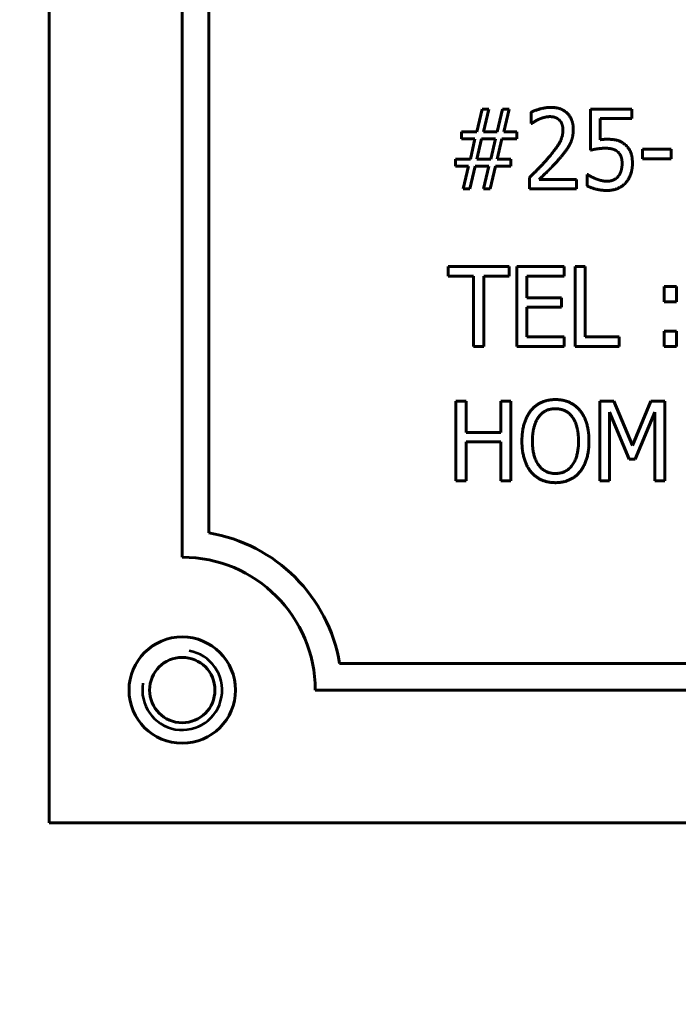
# Model space of a CAD drawing. Header units: millimetres. Extents: x 0 to 4756, y 0 to 3364.
# Drawn here: x 1084.65 to 1109.42, y 832.18 to 869.05 of the extents above; entities that cross this region are included whole.
import ezdxf

# ---------------------------------------------------------------- set-up
doc = ezdxf.new("R2010")
doc.units = ezdxf.units.MM
doc.header["$LTSCALE"] = 4
for name, color, linetype, lineweight in [('가시적인 것(ISO)', 3, 'Continuous', 40), ('가시적인 좁은 것(ISO)', 3, 'Continuous', 35), ('치수(ISO)', 2, 'Continuous', 25)]:
    doc.layers.add(name, color=color, linetype=linetype, lineweight=lineweight)
doc.styles.add('치수 텍스트_PSTEK_POSCO', font='isocp.shx')
doc.dimstyles.new('치수_PSTEK_POSCO', dxfattribs={"dimscale": 4, "dimtxt": 5, "dimasz": 2.5, "dimexe": 2, "dimexo": 2.5, "dimgap": 1, "dimtad": 1, "dimrnd": 1e-08, "dimdsep": 46, "dimtxsty": '치수 텍스트_PSTEK_POSCO', "dimcen": 0.09, "dimdle": 10, "dimclrd": 7, "dimclre": 7, "dimclrt": 2, "dimadec": 1, "dimazin": 2, "dimtfac": 1, "dimtmove": 0, "dimatfit": 3, "dimfxl": 0, "dimtolj": 1, "dimlwd": -1, "dimlwe": -1, "dimarcsym": 0})

# ---------------------------------------------------------------- blocks, each defined once
blk = doc.blocks.new('*D24')
at = {"layer": 'Defpoints', "color": 0}
for p in [(2145.269, 987.571), (768.269, 528.821), (2145.269, 290.288)]:
    blk.add_point(p, dxfattribs=at)
at = {"layer": '치수(ISO)', "color": 7}
for p, q in [((2145.269, 977.571), (2145.269, 282.288)), ((768.269, 518.821), (768.269, 282.288)), ((778.269, 290.288), (2135.269, 290.288))]:
    blk.add_line(p, q, dxfattribs=at)
for points in [[(778.269, 291.954), (778.269, 288.621), (768.269, 290.288)], [(2135.269, 291.954), (2135.269, 288.621), (2145.269, 290.288)]]:
    blk.add_solid(points, dxfattribs=at)
at = {"layer": '치수(ISO)', "color": 2, "insert": (1433.769, 304.288), "char_height": 20, "attachment_point": 4, "style": '치수 텍스트_PSTEK_POSCO'}
blk.add_mtext('\\A1;1377', dxfattribs=at)

msp = doc.modelspace()

# ---------------------------------------------------------------- linework, layer by layer
at = {"layer": '가시적인 것(ISO)'}
for p, q in [((1085.7692, 838.8208), (1085.7692, 958.8208)), ((1090.7692, 948.8208), (1090.7692, 848.8208)), ((1091.7692, 849.7369), (1091.7692, 947.9047)), ((1101.8437, 864.8285), (1102.0431, 865.6794)), ((1102.0431, 865.6794), (1102.2911, 865.6794)), ((1102.2911, 865.6794), (1102.0893, 864.8285)), ((1102.6096, 864.8285), (1102.8089, 865.6794)), ((1102.8089, 865.6794), (1103.0569, 865.6794)), ((1103.0569, 865.6794), (1102.8575, 864.8285)), ((1103.8883, 865.1348), (1103.8883, 865.5627)), ((1106.1152, 864.1332), (1106.1152, 865.6794)), ((1106.1152, 865.6794), (1107.6784, 865.6794)), ((1107.6784, 865.6794), (1107.6784, 865.3269)), ((1107.6784, 865.3269), (1106.4823, 865.3269)), ((1106.4823, 865.3269), (1106.4823, 864.5271)), ((1101.2651, 864.5562), (1101.2651, 864.8285)), ((1101.2651, 864.8285), (1101.8437, 864.8285)), ((1102.0893, 864.8285), (1102.6096, 864.8285)), ((1102.8575, 864.8285), (1103.3486, 864.8285)), ((1103.3486, 864.8285), (1103.3486, 864.5562)), ((1103.9102, 865.1348), (1103.8883, 865.1348)), ((1101.7757, 864.5562), (1101.2651, 864.5562)), ((1101.6006, 863.8002), (1101.7757, 864.5562)), ((1102.0212, 864.5611), (1101.8413, 863.7953)), ((1102.5488, 864.5611), (1102.0212, 864.5611)), ((1102.3689, 863.7953), (1102.5488, 864.5611)), ((1102.7895, 864.5562), (1102.6144, 863.8002)), ((1103.3486, 864.5562), (1102.7895, 864.5562)), ((1108.0723, 863.8099), (1108.0723, 864.1745)), ((1108.0723, 864.1745), (1109.1517, 864.1745)), ((1109.1517, 864.1745), (1109.1517, 863.8099)), ((1101.0415, 863.5279), (1101.0415, 863.8002)), ((1101.0415, 863.8002), (1101.6006, 863.8002)), ((1101.8413, 863.7953), (1102.3689, 863.7953)), ((1102.6144, 863.8002), (1103.1249, 863.8002)), ((1103.1249, 863.8002), (1103.1249, 863.5279)), ((1109.1517, 863.8099), (1108.0723, 863.8099)), ((1101.5326, 863.5279), (1101.0415, 863.5279)), ((1101.3332, 862.6794), (1101.5326, 863.5279)), ((1101.7805, 863.5279), (1101.5812, 862.6794)), ((1102.3008, 863.5279), (1101.7805, 863.5279)), ((1102.099, 862.6794), (1102.3008, 863.5279)), ((1102.5463, 863.5279), (1102.347, 862.6794)), ((1103.1249, 863.5279), (1102.5463, 863.5279)), ((1103.83, 862.6794), (1103.83, 863.1049)), ((1104.1873, 863.0271), (1105.5901, 863.0271)), ((1105.5901, 863.0271), (1105.5901, 862.6794)), ((1105.9985, 862.7864), (1105.9985, 863.2118)), ((1105.9985, 863.2118), (1106.0253, 863.2118)), ((1101.5812, 862.6794), (1101.3332, 862.6794)), ((1102.347, 862.6794), (1102.099, 862.6794)), ((1105.5901, 862.6794), (1103.83, 862.6794)), ((1100.7668, 859.3978), (1100.7668, 859.7527)), ((1100.7668, 859.7527), (1103.0617, 859.7527)), ((1103.0617, 859.7527), (1103.0617, 859.3978)), ((1103.3462, 856.7527), (1103.3462, 859.7527)), ((1103.3462, 859.7527), (1105.1282, 859.7527)), ((1105.1282, 859.7527), (1105.1282, 859.3978)), ((1105.5439, 856.7527), (1105.5439, 859.7527)), ((1105.5439, 859.7527), (1105.9232, 859.7527)), ((1105.9232, 859.7527), (1105.9232, 857.1077)), ((1101.7246, 859.3978), (1100.7668, 859.3978)), ((1101.7246, 856.7527), (1101.7246, 859.3978)), ((1102.1039, 859.3978), (1102.1039, 856.7527)), ((1103.0617, 859.3978), (1102.1039, 859.3978)), ((1105.1282, 859.3978), (1103.7254, 859.3978)), ((1103.7254, 859.3978), (1103.7254, 858.5761)), ((1108.894, 858.4302), (1108.894, 859.004)), ((1108.894, 859.004), (1109.351, 859.004)), ((1109.351, 859.004), (1109.351, 858.4302)), ((1103.7254, 858.5761), (1105.0334, 858.5761)), ((1105.0334, 858.5761), (1105.0334, 858.2211)), ((1105.0334, 858.2211), (1103.7254, 858.2211)), ((1103.7254, 858.2211), (1103.7254, 857.1077)), ((1109.351, 858.4302), (1108.894, 858.4302)), ((1103.7254, 857.1077), (1105.1282, 857.1077)), ((1105.1282, 857.1077), (1105.1282, 856.7527)), ((1105.9232, 857.1077), (1107.1946, 857.1077)), ((1107.1946, 857.1077), (1107.1946, 856.7527)), ((1108.894, 856.7527), (1108.894, 857.3265)), ((1108.894, 857.3265), (1109.351, 857.3265)), ((1109.351, 857.3265), (1109.351, 856.7527)), ((1102.1039, 856.7527), (1101.7246, 856.7527)), ((1105.1282, 856.7527), (1103.3462, 856.7527)), ((1107.1946, 856.7527), (1105.5439, 856.7527)), ((1109.351, 856.7527), (1108.894, 856.7527)), ((1101.0585, 851.6871), (1101.0585, 854.6871)), ((1101.0585, 854.6871), (1101.4378, 854.6871)), ((1101.4378, 854.6871), (1101.4378, 853.5104)), ((1102.7481, 853.5104), (1102.7481, 854.6871)), ((1102.7481, 854.6871), (1103.1274, 854.6871)), ((1103.1274, 854.6871), (1103.1274, 851.6871)), ((1106.475, 851.6871), (1106.475, 854.6871)), ((1106.475, 854.6871), (1106.9929, 854.6871)), ((1106.9929, 854.6871), (1107.7027, 853.0169)), ((1107.7027, 853.0169), (1108.3883, 854.6871)), ((1108.3883, 854.6871), (1108.9159, 854.6871)), ((1108.9159, 854.6871), (1108.9159, 851.6871)), ((1107.5666, 852.5137), (1106.83, 854.2714)), ((1106.83, 854.2714), (1106.83, 851.6871)), ((1108.5366, 854.2714), (1107.7951, 852.5137)), ((1108.5366, 851.6871), (1108.5366, 854.2714)), ((1101.4378, 853.5104), (1102.7481, 853.5104)), ((1102.7481, 853.1555), (1101.4378, 853.1555)), ((1101.4378, 853.1555), (1101.4378, 851.6871)), ((1102.7481, 851.6871), (1102.7481, 853.1555)), ((1107.7951, 852.5137), (1107.5666, 852.5137)), ((1101.4378, 851.6871), (1101.0585, 851.6871)), ((1103.1274, 851.6871), (1102.7481, 851.6871)), ((1106.83, 851.6871), (1106.475, 851.6871)), ((1108.9159, 851.6871), (1108.5366, 851.6871)), ((1234.8531, 844.8208), (1096.6853, 844.8208)), ((1095.7692, 843.8208), (1235.7692, 843.8208)), ((1245.7692, 838.8208), (1085.7692, 838.8208))]:
    msp.add_line(p, q, dxfattribs=at)
for radius in [2, 1.2295]:
    msp.add_circle((1090.7692, 843.8208), radius, dxfattribs=at)
for radius, start, end in [(6, 9.59407, 80.40593), (5, 0, 90)]:
    msp.add_arc((1090.7692, 843.8208), radius, start, end, dxfattribs=at)
for points in [[(1103.8883, 865.5627), (1104.0074, 865.6235), (1104.4305, 865.7426), (1104.6201, 865.7426)], [(1104.6201, 865.7426), (1105.0188, 865.7426), (1105.471, 865.2977), (1105.471, 864.9185)], [(1104.1849, 865.3002), (1104.1047, 865.2661), (1103.9564, 865.1689), (1103.9102, 865.1348)], [(1104.5933, 865.395), (1104.4912, 865.395), (1104.2822, 865.3415), (1104.1849, 865.3002)], [(1104.941, 865.2734), (1104.8754, 865.3342), (1104.6979, 865.395), (1104.5933, 865.395)], [(1105.082, 864.8966), (1105.082, 865.023), (1105.0066, 865.2126), (1104.941, 865.2734)], [(1104.518, 863.8269), (1104.8437, 864.2037), (1105.082, 864.6559), (1105.082, 864.8966)], [(1105.471, 864.9185), (1105.471, 864.741), (1105.3932, 864.4444), (1105.3227, 864.318)], [(1106.4823, 864.5271), (1106.5504, 864.5368), (1106.6865, 864.5441), (1106.74, 864.5441)], [(1106.74, 864.5441), (1106.9588, 864.5441), (1107.2627, 864.4687), (1107.4013, 864.3569)], [(1105.3227, 864.318), (1105.2522, 864.1867), (1105.0528, 863.929), (1104.9434, 863.805)], [(1106.6768, 864.2062), (1106.5237, 864.2062), (1106.21, 864.1551), (1106.1152, 864.1332)], [(1107.146, 864.0676), (1107.0634, 864.1429), (1106.8251, 864.2062), (1106.6768, 864.2062)], [(1107.3065, 863.6348), (1107.3065, 863.7953), (1107.2238, 863.9995), (1107.146, 864.0676)], [(1107.4013, 864.3569), (1107.5447, 864.245), (1107.6955, 863.9047), (1107.6955, 863.6324)], [(1103.83, 863.1049), (1104.0196, 863.2921), (1104.3575, 863.6397), (1104.518, 863.8269)], [(1104.9434, 863.805), (1104.7635, 863.5984), (1104.3211, 863.1559), (1104.1873, 863.0271)], [(1107.1606, 863.1462), (1107.2311, 863.2361), (1107.3065, 863.4744), (1107.3065, 863.6348)], [(1107.6955, 863.6324), (1107.6955, 863.416), (1107.5642, 863.0465), (1107.445, 862.9104)], [(1106.0253, 863.2118), (1106.069, 863.1778), (1106.2343, 863.0903), (1106.334, 863.0514)], [(1106.334, 863.0514), (1106.4459, 863.01), (1106.6331, 862.9638), (1106.7497, 862.9638)], [(1106.7497, 862.9638), (1106.864, 862.9638), (1107.0828, 863.0514), (1107.1606, 863.1462)], [(1106.7449, 862.6162), (1106.5407, 862.6162), (1106.1444, 862.711), (1105.9985, 862.7864)], [(1107.445, 862.9104), (1107.3235, 862.7742), (1106.9661, 862.6162), (1106.7449, 862.6162)], [(1103.8835, 854.3443), (1104.0488, 854.5437), (1104.5131, 854.7503), (1104.8, 854.7503)], [(1104.8, 854.7503), (1105.0917, 854.7503), (1105.5585, 854.5364), (1105.719, 854.3443)], [(1103.5407, 853.1871), (1103.5407, 853.5639), (1103.7181, 854.1377), (1103.8835, 854.3443)], [(1104.8024, 854.4051), (1104.5958, 854.4051), (1104.287, 854.2544), (1104.1679, 854.0939)], [(1105.4345, 854.0939), (1105.3202, 854.2495), (1105.0018, 854.4051), (1104.8024, 854.4051)], [(1105.719, 854.3443), (1105.8818, 854.145), (1106.0617, 853.5615), (1106.0617, 853.1871)], [(1104.1679, 854.0939), (1104.0561, 853.9408), (1103.9345, 853.4788), (1103.9345, 853.1871)], [(1105.6679, 853.1871), (1105.6679, 853.4837), (1105.5463, 853.9432), (1105.4345, 854.0939)], [(1103.881, 852.0323), (1103.7157, 852.2317), (1103.5407, 852.8176), (1103.5407, 853.1871)], [(1103.9345, 853.1871), (1103.9345, 852.5963), (1104.4061, 851.9691), (1104.8024, 851.9691)], [(1104.8024, 851.9691), (1105.1987, 851.9691), (1105.6679, 852.5963), (1105.6679, 853.1871)], [(1106.0617, 853.1871), (1106.0617, 852.8224), (1105.8867, 852.2317), (1105.719, 852.0323)], [(1104.8, 851.6239), (1104.5107, 851.6239), (1104.0488, 851.8305), (1103.881, 852.0323)], [(1105.719, 852.0323), (1105.5439, 851.8232), (1105.0796, 851.6239), (1104.8, 851.6239)]]:
    msp.add_open_spline(points, degree=2, dxfattribs=at)
at = {"layer": '가시적인 좁은 것(ISO)'}
msp.add_arc((1090.7692, 843.8208), 1.5, 170, 80, dxfattribs=at)

# ---------------------------------------------------------------- dimensions: what is measured, and where the dimension line sits
at = {"layer": '치수(ISO)', "color": 7}
dim = msp.add_linear_dim(base=(2145.2692, 290.2878), p1=(768.2692, 528.8208), p2=(2145.2692, 987.5708), angle=180, dimstyle='치수_PSTEK_POSCO', override={"dimdec": 2, "dimtp": 0, "dimtm": 0, "dimtdec": 2, "dimtofl": 0, "dimatfit": 1}, dxfattribs=at)
dim.commit()
dim.dimension.update_dxf_attribs({"geometry": '*D24', "text_midpoint": (1456.7692, 290.2878), "dimtype": 160})

doc.saveas('drawing.dxf')
